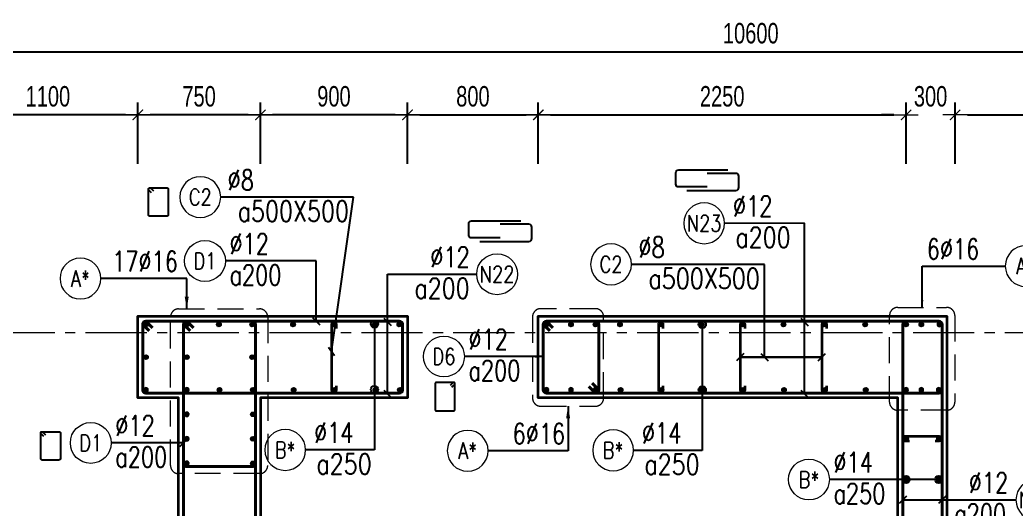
# Model space of a CAD drawing. Header units: millimetres. Extents: x 944027 to 981803, y -83026 to 82675.
# Drawn here: x 947700 to 953795, y -24486 to -21495 of the extents above; entities that cross this region are included whole.
import ezdxf
from ezdxf.enums import TextEntityAlignment as Align

# ---------------------------------------------------------------- set-up
doc = ezdxf.new("R2010")
doc.units = ezdxf.units.MM
doc.header["$MEASUREMENT"] = 0
doc.linetypes.add('HIDDEN2', pattern=[4.7625, 3.175, -1.5875])
doc.linetypes.add('HT_Grid$0$CENTER2', pattern=[1.125, 0.75, -0.125, 0.125, -0.125])
doc.layers.get('0').update_dxf_attribs({"lineweight": 20})
doc.layers.get('Defpoints').update_dxf_attribs({"color": 151, "lineweight": 9})
for name, color, linetype, lineweight in [('HT_Grid$0$NDC_S_AXIS', 5, 'HT_Grid$0$CENTER2', 13), ('KC-LEADER', 153, 'Continuous', 18), ('KC-THEP', 6, 'Continuous', 40), ('NDC_S_DIM', 1, 'Continuous', 15), ('NDC_S_HIDDEN', 8, 'HIDDEN2', 13), ('NDC_S_LEADER', 1, 'Continuous', 15), ('NDC_S_REBAR', 4, 'Continuous', 35), ('NDC_S_STIRRUP', 4, 'Continuous', 40), ('NDC_S_VN TEXT', 7, 'Continuous', 20), ('NDC_S_WALL', 6, 'Continuous', 35), ('OF_Core wall_1.2(B1-19F)$0$NDC_S_WALL', 6, 'Continuous', 35)]:
    doc.layers.add(name, color=color, linetype=linetype, lineweight=lineweight)
doc.layers.add('Leader', color=6, linetype='Continuous')
doc.layers.add('Ligature', color=1, linetype='Continuous')
doc.styles.add('NDC_ARIAL', font='arial.ttf', dxfattribs={"width": 0.85})
doc.styles.add('NDC_DIM', font='', dxfattribs={"width": 0.75})
doc.styles.add('NDC_EN TXT', font='romans.shx', dxfattribs={"width": 0.8})
doc.styles.get('NDC_DIM').set_extended_font_data('Dotum')
doc.dimstyles.new('NDC_1-50', dxfattribs={"dimscale": 50, "dimtxt": 2.5, "dimasz": 1, "dimexe": 1.5, "dimexo": 0, "dimgap": 0.8, "dimtad": 1, "dimdec": 0, "dimdsep": 46, "dimtxsty": 'NDC_ARIAL', "dimblk": 'DIMMARK', "dimcen": 49999.938995, "dimdle": 1.5, "dimclrd": 1, "dimclre": 1, "dimclrt": 3, "dimadec": 0, "dimazin": 0, "dimtfac": 1, "dimtdec": 0, "dimtix": 1, "dimtmove": 2, "dimatfit": 3, "dimfxl": 1, "dimarcsym": 0})
doc.dimstyles.new('NDC_dim_30', dxfattribs={"dimscale": 30, "dimtxt": 2.5, "dimasz": 1.5, "dimexe": 1.5, "dimexo": 2.5, "dimgap": 1, "dimtad": 1, "dimdec": 0, "dimzin": 0, "dimdsep": 46, "dimtxsty": 'NDC_DIM', "dimblk": 'DIMMARK', "dimcen": 0.09, "dimdle": 1.2, "dimclrd": 1, "dimclre": 1, "dimclrt": 3, "dimadec": 0, "dimazin": 0, "dimtfac": 1, "dimtdec": 0, "dimtix": 1, "dimtofl": 0, "dimtmove": 0, "dimatfit": 3, "dimfxl": 6, "dimfxlon": 1, "dimtolj": 1, "dimtzin": 0, "dimarcsym": 0})
doc.dimstyles.new('NDC_dim_50', dxfattribs={"dimscale": 50, "dimtxt": 2.5, "dimasz": 1.5, "dimexe": 1.5, "dimexo": 2.5, "dimgap": 1, "dimtad": 1, "dimdec": 0, "dimzin": 0, "dimdsep": 46, "dimtxsty": 'NDC_DIM', "dimblk": 'DIMMARK', "dimcen": 0.09, "dimdle": 1.2, "dimclrd": 1, "dimclre": 1, "dimclrt": 3, "dimadec": 0, "dimazin": 0, "dimtfac": 1, "dimtdec": 0, "dimtix": 1, "dimtofl": 0, "dimtmove": 0, "dimatfit": 3, "dimfxl": 6, "dimfxlon": 1, "dimtolj": 1, "dimtzin": 0, "dimarcsym": 0})

# ---------------------------------------------------------------- blocks, each defined once
blk = doc.blocks.new('THEP')
at = {"layer": 'KC-LEADER', "color": 6}
blk.add_circle((0, 0), 14, dxfattribs=at)
at = {"layer": 'KC-THEP'}
for p, q in [((-14, 0), (14, 0)), ((9.9, 9.9), (-9.9, -9.9)), ((-9.9, 9.9), (9.9, -9.9)), ((0, 14), (0, -14))]:
    blk.add_line(p, q, dxfattribs=at)
blk = doc.blocks.new('DIMMARK')
at = {"layer": 'NDC_S_DIM', "color": 1}
blk.add_line((-1.5, 0), (1, 0), dxfattribs=at)
at = {"layer": 'NDC_S_DIM', "color": 2, "const_width": 0.1}
blk.add_lwpolyline([(-0.424, -0.424), (0.424, 0.424)], dxfattribs=at)
blk = doc.blocks.new('*U11')
blk.add_circle((-2.5, 0), 2.5)
at = {"layer": 'NDC_S_VN TEXT', "color": 3, "style": 'NDC_EN TXT', "width": 0.75}
for tag, p in [('DK1', (0.5, 0.85)), ('KC1', (0.5, -2.97))]:
    blk.add_attdef(tag, p, '', height=2.5, dxfattribs=at)
at = {"layer": 'NDC_S_VN TEXT', "color": 7, "style": 'NDC_EN TXT', "width": 0.8}
blk.add_attdef('SH2', text='', height=2, dxfattribs=at).set_placement((-2.5, 0), align=Align.MIDDLE)
blk = doc.blocks.new('*U9')
blk.add_circle((2.5, 0), 2.5)
at = {"layer": 'NDC_S_VN TEXT', "color": 3, "style": 'NDC_EN TXT', "width": 0.75}
blk.add_attdef('DK2', text='', height=2.5, dxfattribs=at).set_placement((-0.85, 0.85), align=Align.RIGHT)
at = {"layer": 'NDC_S_VN TEXT', "color": 7, "style": 'NDC_EN TXT', "width": 0.8}
blk.add_attdef('SH3', text='', height=2, dxfattribs=at).set_placement((2.5, 0), align=Align.MIDDLE)
blk = doc.blocks.new('*U10')
blk.add_circle((2.5, 0), 2.5)
at = {"layer": 'NDC_S_VN TEXT', "color": 3, "style": 'NDC_EN TXT'}
for tag, width, p in [('DK2', 0.75, (-0.85, 0.85)), ('KC2', 0.8, (-0.85, -2.97))]:
    blk.add_attdef(tag, text='', height=2.5, dxfattribs=dict(at, width=width)).set_placement(p, align=Align.RIGHT)
at = {"layer": 'NDC_S_VN TEXT', "color": 7, "style": 'NDC_EN TXT', "width": 0.8}
blk.add_attdef('SH3', text='', height=2, dxfattribs=at).set_placement((2.5, 0), align=Align.MIDDLE)
blk = doc.blocks.new('*U13')
blk.add_circle((-2.5, 0), 2.5)
at = {"layer": 'NDC_S_VN TEXT', "color": 3, "style": 'NDC_EN TXT', "width": 0.75}
blk.add_attdef('DK1', (0.5, 0.85), '', height=2.5, dxfattribs=at)
at = {"layer": 'NDC_S_VN TEXT', "color": 7, "style": 'NDC_EN TXT', "width": 0.8}
blk.add_attdef('SH2', text='', height=2, dxfattribs=at).set_placement((-2.5, 0), align=Align.MIDDLE)
blk = doc.blocks.new('*D500')
at = {"layer": 'Defpoints', "color": 0, "transparency": 16777216}
for p in [(945183.5, -23307.1), (948671.5, -23307.1), (948686.8, -23407.1)]:
    blk.add_point(p, dxfattribs=at)
at = {"layer": 'NDC_S_DIM', "color": 1, "lineweight": -2, "transparency": 16777216}
for p, q in [((945183.5, -23232.1), (945183.5, -23157.1)), ((945483.5, -23307.1), (945108.5, -23307.1)), ((945483.5, -23407.1), (945108.5, -23407.1)), ((945183.5, -23482.1), (945183.5, -23557.1))]:
    blk.add_line(p, q, dxfattribs=at)
at = {"layer": 'NDC_S_DIM', "color": 1, "lineweight": -2, "transparency": 16777216, "xscale": 75, "yscale": 75, "zscale": 75}
for p, rotation in [((945183.5, -23307.1), 270), ((945183.5, -23407.1), 90)]:
    blk.add_blockref('DIMMARK', p, dxfattribs=dict(at, rotation=rotation))
at = {"layer": 'NDC_S_DIM', "color": 3, "transparency": 16777216, "insert": (945070.9, -23357.1), "char_height": 125, "attachment_point": 5, "rotation": 90, "style": 'NDC_DIM'}
blk.add_mtext('\\A1;100', dxfattribs=at)
blk = doc.blocks.new('*D501')
at = {"layer": 'Defpoints', "color": 0, "transparency": 16777216}
for p in [(944801.6, -23407.1), (948686.8, -23407.1), (948664.1, -32407.1)]:
    blk.add_point(p, dxfattribs=at)
at = {"layer": 'NDC_S_DIM', "color": 1, "lineweight": -2, "transparency": 16777216}
for p, q in [((945101.6, -23407.1), (944726.6, -23407.1)), ((944801.6, -32332.1), (944801.6, -23482.1)), ((945101.6, -32407.1), (944726.6, -32407.1))]:
    blk.add_line(p, q, dxfattribs=at)
at = {"layer": 'NDC_S_DIM', "color": 1, "lineweight": -2, "transparency": 16777216, "xscale": 75, "yscale": 75, "zscale": 75}
for p, rotation in [((944801.6, -23407.1), 90), ((944801.6, -32407.1), 270)]:
    blk.add_blockref('DIMMARK', p, dxfattribs=dict(at, rotation=rotation))
at = {"layer": 'NDC_S_DIM', "color": 3, "transparency": 16777216, "insert": (944689, -27907.1), "char_height": 125, "attachment_point": 5, "rotation": 90, "style": 'NDC_DIM'}
blk.add_mtext('\\A1;9000', dxfattribs=at)
blk = doc.blocks.new('*D513')
at = {"layer": 'Defpoints', "color": 0, "transparency": 16777216}
for p in [(953421.5, -22075.4), (953121.5, -23807.1), (953421.5, -23807.1)]:
    blk.add_point(p, dxfattribs=at)
at = {"layer": 'NDC_S_DIM', "color": 1, "lineweight": -2, "transparency": 16777216}
for p, q in [((953121.5, -22375.4), (953121.5, -22000.4)), ((953421.5, -22375.4), (953421.5, -22000.4)), ((953046.5, -22075.4), (952971.5, -22075.4)), ((953496.5, -22075.4), (953571.5, -22075.4))]:
    blk.add_line(p, q, dxfattribs=at)
at = {"layer": 'NDC_S_DIM', "color": 1, "lineweight": -2, "transparency": 16777216, "xscale": 75, "yscale": 75, "zscale": 75}
blk.add_blockref('DIMMARK', (953121.5, -22075.4), dxfattribs=at)
at = {"layer": 'NDC_S_DIM', "color": 1, "lineweight": -2, "transparency": 16777216, "xscale": 75, "yscale": 75, "zscale": 75, "rotation": 180}
blk.add_blockref('DIMMARK', (953421.5, -22075.4), dxfattribs=at)
at = {"layer": 'NDC_S_DIM', "color": 3, "transparency": 16777216, "insert": (953271.5, -21962.8), "char_height": 125, "attachment_point": 5, "style": 'NDC_DIM'}
blk.add_mtext('\\A1;300', dxfattribs=at)
blk = doc.blocks.new('*D514')
at = {"layer": 'Defpoints', "color": 0, "transparency": 16777216}
for p in [(950871.8, -22075.4), (950071.5, -23337.1), (950871.8, -23337.1)]:
    blk.add_point(p, dxfattribs=at)
at = {"layer": 'NDC_S_DIM', "color": 1, "lineweight": -2, "transparency": 16777216}
for p, q in [((950071.5, -22375.4), (950071.5, -22000.4)), ((950871.8, -22375.4), (950871.8, -22000.4)), ((950146.5, -22075.4), (950796.8, -22075.4))]:
    blk.add_line(p, q, dxfattribs=at)
at = {"layer": 'NDC_S_DIM', "color": 1, "lineweight": -2, "transparency": 16777216, "xscale": 75, "yscale": 75, "zscale": 75, "rotation": 180}
blk.add_blockref('DIMMARK', (950071.5, -22075.4), dxfattribs=at)
at = {"layer": 'NDC_S_DIM', "color": 1, "lineweight": -2, "transparency": 16777216, "xscale": 75, "yscale": 75, "zscale": 75}
blk.add_blockref('DIMMARK', (950871.8, -22075.4), dxfattribs=at)
at = {"layer": 'NDC_S_DIM', "color": 3, "transparency": 16777216, "insert": (950471.7, -21962.8), "char_height": 125, "attachment_point": 5, "style": 'NDC_DIM'}
blk.add_mtext('\\A1;800', dxfattribs=at)
blk = doc.blocks.new('*D515')
at = {"layer": 'Defpoints', "color": 0, "transparency": 16777216}
for p in [(953121.5, -22075.4), (950871.8, -23337.1), (953121.5, -23807.1)]:
    blk.add_point(p, dxfattribs=at)
at = {"layer": 'NDC_S_DIM', "color": 1, "lineweight": -2, "transparency": 16777216}
for p, q in [((950871.8, -22375.4), (950871.8, -22000.4)), ((953121.5, -22375.4), (953121.5, -22000.4)), ((950946.8, -22075.4), (953046.5, -22075.4))]:
    blk.add_line(p, q, dxfattribs=at)
at = {"layer": 'NDC_S_DIM', "color": 1, "lineweight": -2, "transparency": 16777216, "xscale": 75, "yscale": 75, "zscale": 75, "rotation": 180}
blk.add_blockref('DIMMARK', (950871.8, -22075.4), dxfattribs=at)
at = {"layer": 'NDC_S_DIM', "color": 1, "lineweight": -2, "transparency": 16777216, "xscale": 75, "yscale": 75, "zscale": 75}
blk.add_blockref('DIMMARK', (953121.5, -22075.4), dxfattribs=at)
at = {"layer": 'NDC_S_DIM', "color": 3, "transparency": 16777216, "insert": (951996.7, -21962.8), "char_height": 125, "attachment_point": 5, "style": 'NDC_DIM'}
blk.add_mtext('\\A1;2250', dxfattribs=at)
blk = doc.blocks.new('*D516')
at = {"layer": 'Defpoints', "color": 0, "transparency": 16777216}
for p in [(957471.5, -21689.5), (957471.5, -22592.6), (946871.5, -23386.8)]:
    blk.add_point(p, dxfattribs=at)
at = {"layer": 'NDC_S_DIM', "color": 1, "lineweight": -2, "transparency": 16777216}
for p, q in [((946871.5, -21989.5), (946871.5, -21614.5)), ((957471.5, -21989.5), (957471.5, -21614.5)), ((946946.5, -21689.5), (957396.5, -21689.5))]:
    blk.add_line(p, q, dxfattribs=at)
at = {"layer": 'NDC_S_DIM', "color": 1, "lineweight": -2, "transparency": 16777216, "xscale": 75, "yscale": 75, "zscale": 75, "rotation": 180}
blk.add_blockref('DIMMARK', (946871.5, -21689.5), dxfattribs=at)
at = {"layer": 'NDC_S_DIM', "color": 1, "lineweight": -2, "transparency": 16777216, "xscale": 75, "yscale": 75, "zscale": 75}
blk.add_blockref('DIMMARK', (957471.5, -21689.5), dxfattribs=at)
at = {"layer": 'NDC_S_DIM', "color": 3, "transparency": 16777216, "insert": (952171.5, -21576.9), "char_height": 125, "attachment_point": 5, "style": 'NDC_DIM'}
blk.add_mtext('\\A1;10600', dxfattribs=at)
blk = doc.blocks.new('*D519')
at = {"layer": 'Defpoints', "color": 0, "ltscale": 200, "transparency": 16777216}
for p in [(949171.5, -22075.4), (950071.5, -23337.1), (949171.5, -23807.1)]:
    blk.add_point(p, dxfattribs=at)
at = {"layer": 'NDC_S_DIM', "color": 1, "lineweight": -2, "ltscale": 200, "transparency": 16777216}
for p, q in [((949171.5, -22375.4), (949171.5, -22000.4)), ((950071.5, -22375.4), (950071.5, -22000.4)), ((949996.5, -22075.4), (949246.5, -22075.4))]:
    blk.add_line(p, q, dxfattribs=at)
at = {"layer": 'NDC_S_DIM', "color": 1, "lineweight": -2, "ltscale": 200, "transparency": 16777216, "xscale": 75, "yscale": 75, "zscale": 75, "rotation": 180}
blk.add_blockref('DIMMARK', (949171.5, -22075.4), dxfattribs=at)
at = {"layer": 'NDC_S_DIM', "color": 1, "lineweight": -2, "ltscale": 200, "transparency": 16777216, "xscale": 75, "yscale": 75, "zscale": 75}
blk.add_blockref('DIMMARK', (950071.5, -22075.4), dxfattribs=at)
at = {"layer": 'NDC_S_DIM', "color": 3, "ltscale": 200, "transparency": 16777216, "insert": (949621.5, -21962.8), "char_height": 125, "attachment_point": 5, "style": 'NDC_DIM'}
blk.add_mtext('\\A1;900', dxfattribs=at)
blk = doc.blocks.new('*D520')
at = {"layer": 'Defpoints', "color": 0, "ltscale": 200, "transparency": 16777216}
for p in [(948421.5, -22075.4), (948421.5, -23307.1), (949171.5, -23807.1)]:
    blk.add_point(p, dxfattribs=at)
at = {"layer": 'NDC_S_DIM', "color": 1, "lineweight": -2, "ltscale": 200, "transparency": 16777216}
for p, q in [((948421.5, -22375.4), (948421.5, -22000.4)), ((949171.5, -22375.4), (949171.5, -22000.4)), ((949096.5, -22075.4), (948496.5, -22075.4))]:
    blk.add_line(p, q, dxfattribs=at)
at = {"layer": 'NDC_S_DIM', "color": 1, "lineweight": -2, "ltscale": 200, "transparency": 16777216, "xscale": 75, "yscale": 75, "zscale": 75, "rotation": 180}
blk.add_blockref('DIMMARK', (948421.5, -22075.4), dxfattribs=at)
at = {"layer": 'NDC_S_DIM', "color": 1, "lineweight": -2, "ltscale": 200, "transparency": 16777216, "xscale": 75, "yscale": 75, "zscale": 75}
blk.add_blockref('DIMMARK', (949171.5, -22075.4), dxfattribs=at)
at = {"layer": 'NDC_S_DIM', "color": 3, "ltscale": 200, "transparency": 16777216, "insert": (948796.5, -21962.8), "char_height": 125, "attachment_point": 5, "style": 'NDC_DIM'}
blk.add_mtext('\\A1;750', dxfattribs=at)
blk = doc.blocks.new('A$C72321851')
at = {"layer": 'Ligature'}
for points in [[(-60.9, -129.3), (-60.9, 170.9, -0.414214), (-43.3, 188.5), (25.8, 188.5, -0.414214), (43.4, 170.9), (43.4, -4.3)], [(-39.7, -4.3), (-39.7, -179.5, 0.414214), (-22.1, -197.1), (47, -197.1, 0.414214), (64.6, -179.5), (64.6, 120.7)]]:
    blk.add_lwpolyline(points, format="xyb", dxfattribs=at)
blk = doc.blocks.new('*D491')
at = {"layer": 'Defpoints', "color": 0, "ltscale": 200, "transparency": 16777216}
for p in [(954771.5, -22075.4), (953421.5, -23807.1), (954771.5, -23807.1)]:
    blk.add_point(p, dxfattribs=at)
at = {"layer": 'NDC_S_DIM', "color": 1, "lineweight": -2, "ltscale": 200, "transparency": 16777216}
for p, q in [((953421.5, -22375.4), (953421.5, -22000.4)), ((954771.5, -22375.4), (954771.5, -22000.4)), ((953496.5, -22075.4), (954696.5, -22075.4))]:
    blk.add_line(p, q, dxfattribs=at)
at = {"layer": 'NDC_S_DIM', "color": 1, "lineweight": -2, "ltscale": 200, "transparency": 16777216, "xscale": 75, "yscale": 75, "zscale": 75, "rotation": 180}
blk.add_blockref('DIMMARK', (953421.5, -22075.4), dxfattribs=at)
at = {"layer": 'NDC_S_DIM', "color": 1, "lineweight": -2, "ltscale": 200, "transparency": 16777216, "xscale": 75, "yscale": 75, "zscale": 75}
blk.add_blockref('DIMMARK', (954771.5, -22075.4), dxfattribs=at)
at = {"layer": 'NDC_S_DIM', "color": 3, "ltscale": 200, "transparency": 16777216, "insert": (954096.5, -21962.8), "char_height": 125, "attachment_point": 5, "style": 'NDC_DIM'}
blk.add_mtext('\\A1;1350', dxfattribs=at)
blk = doc.blocks.new('*D472')
at = {"layer": 'Defpoints', "color": 0, "ltscale": 200, "transparency": 16777216}
for p in [(948686.8, -23407.1), (945183.5, -23807.1), (949171.5, -23807.1)]:
    blk.add_point(p, dxfattribs=at)
at = {"layer": 'NDC_S_DIM', "color": 1, "lineweight": -2, "ltscale": 200, "transparency": 16777216}
for p, q in [((945483.5, -23407.1), (945108.5, -23407.1)), ((945183.5, -23482.1), (945183.5, -23732.1)), ((945483.5, -23807.1), (945108.5, -23807.1))]:
    blk.add_line(p, q, dxfattribs=at)
at = {"layer": 'NDC_S_DIM', "color": 1, "lineweight": -2, "ltscale": 200, "transparency": 16777216, "xscale": 75, "yscale": 75, "zscale": 75}
for p, rotation in [((945183.5, -23407.1), 90), ((945183.5, -23807.1), 270)]:
    blk.add_blockref('DIMMARK', p, dxfattribs=dict(at, rotation=rotation))
at = {"layer": 'NDC_S_DIM', "color": 3, "ltscale": 200, "transparency": 16777216, "insert": (945070.9, -23607.1), "char_height": 125, "attachment_point": 5, "rotation": 90, "style": 'NDC_DIM'}
blk.add_mtext('\\A1;400', dxfattribs=at)
blk = doc.blocks.new('*D473')
at = {"layer": 'Defpoints', "color": 0, "ltscale": 200, "transparency": 16777216}
for p in [(949171.5, -23807.1), (945183.5, -25507.1), (949171.5, -25507.1)]:
    blk.add_point(p, dxfattribs=at)
at = {"layer": 'NDC_S_DIM', "color": 1, "lineweight": -2, "ltscale": 200, "transparency": 16777216}
for p, q in [((945483.5, -23807.1), (945108.5, -23807.1)), ((945183.5, -23882.1), (945183.5, -25432.1)), ((945483.5, -25507.1), (945108.5, -25507.1))]:
    blk.add_line(p, q, dxfattribs=at)
at = {"layer": 'NDC_S_DIM', "color": 1, "lineweight": -2, "ltscale": 200, "transparency": 16777216, "xscale": 75, "yscale": 75, "zscale": 75}
for p, rotation in [((945183.5, -23807.1), 90), ((945183.5, -25507.1), 270)]:
    blk.add_blockref('DIMMARK', p, dxfattribs=dict(at, rotation=rotation))
at = {"layer": 'NDC_S_DIM', "color": 3, "ltscale": 200, "transparency": 16777216, "insert": (945070.9, -24657.1), "char_height": 125, "attachment_point": 5, "rotation": 90, "style": 'NDC_DIM'}
blk.add_mtext('\\A1;1700', dxfattribs=at)
blk = doc.blocks.new('*D765')
at = {"layer": 'Defpoints', "color": 0, "ltscale": 200, "transparency": 16777216}
for p in [(947321.5, -22075.4), (948421.5, -23307.1), (947321.5, -23407.1)]:
    blk.add_point(p, dxfattribs=at)
at = {"layer": 'NDC_S_DIM', "color": 1, "lineweight": -2, "ltscale": 200, "transparency": 16777216}
for p, q in [((947321.5, -22375.4), (947321.5, -22000.4)), ((948421.5, -22375.4), (948421.5, -22000.4)), ((948346.5, -22075.4), (947396.5, -22075.4))]:
    blk.add_line(p, q, dxfattribs=at)
at = {"layer": 'NDC_S_DIM', "color": 1, "lineweight": -2, "ltscale": 200, "transparency": 16777216, "xscale": 75, "yscale": 75, "zscale": 75, "rotation": 180}
blk.add_blockref('DIMMARK', (947321.5, -22075.4), dxfattribs=at)
at = {"layer": 'NDC_S_DIM', "color": 1, "lineweight": -2, "ltscale": 200, "transparency": 16777216, "xscale": 75, "yscale": 75, "zscale": 75}
blk.add_blockref('DIMMARK', (948421.5, -22075.4), dxfattribs=at)
at = {"layer": 'NDC_S_DIM', "color": 3, "ltscale": 200, "transparency": 16777216, "insert": (947871.5, -21962.8), "char_height": 125, "attachment_point": 5, "style": 'NDC_DIM'}
blk.add_mtext('\\A1;1100', dxfattribs=at)

msp = doc.modelspace()

# ---------------------------------------------------------------- linework, layer by layer
at = {"layer": 'HT_Grid$0$NDC_S_AXIS', "ltscale": 500}
msp.add_line((944726.6, -23407.1), (962802.4, -23407.1), dxfattribs=at)
at = {"layer": 'Ligature'}
for points in [[(948505.7, -22551.5), (948489.7, -22535.5, -0.668179), (948495.5, -22521.6), (948600.1, -22521.6, -0.414214), (948608.3, -22529.8), (948608.3, -22686.9, -0.414214), (948600.1, -22695), (948495.5, -22695, -0.414214), (948487.3, -22686.9), (948487.3, -22529.8, -0.668179), (948501.3, -22524), (948517.2, -22540)], [(950343.5, -23741.8), (950359.5, -23725.8, 0.668179), (950353.7, -23711.9), (950249.1, -23711.9, 0.414214), (950240.9, -23720), (950240.9, -23877.1, 0.414214), (950249.1, -23885.3), (950353.7, -23885.3, 0.414214), (950361.9, -23877.1), (950361.9, -23720, 0.668179), (950347.9, -23714.3), (950332, -23730.2)], [(947845.9, -24043), (947830, -24027, -0.668179), (947835.7, -24013.1), (947940.4, -24013.1, -0.414214), (947948.5, -24021.3), (947948.5, -24178.4, -0.414214), (947940.4, -24186.5), (947835.7, -24186.5, -0.414214), (947827.6, -24178.4), (947827.6, -24021.3, -0.668179), (947841.5, -24015.5), (947857.5, -24031.5)]]:
    msp.add_lwpolyline(points, format="xyb", dxfattribs=at)
at = {"layer": 'NDC_S_HIDDEN', "ltscale": 50}
for points in [[(948671.4, -23262.1), (949166.4, -23262.1, -0.414214), (949216.4, -23312.1), (949216.4, -24219.6, -0.414214), (949166.4, -24269.6), (948671.4, -24269.6, -0.414214), (948621.4, -24219.6), (948621.4, -23312.1, -0.414214)], [(951221.5, -23260.9), (950886.3, -23260.9, 0.414214), (950836.3, -23310.9), (950836.3, -23807.1, 0.414214), (950886.3, -23857.1), (951221.5, -23857.1, 0.414214), (951271.5, -23807.1), (951271.5, -23310.9, 0.414214)], [(953070.3, -23253.2), (953369.9, -23253.2, -0.414214), (953419.9, -23303.2), (953419.9, -23832, -0.414214), (953369.9, -23882), (953070.3, -23882, -0.414214), (953020.3, -23832), (953020.3, -23303.2, -0.414214)]]:
    msp.add_lwpolyline(points, format="xyb", close=True, dxfattribs=at)
at = {"layer": 'NDC_S_REBAR'}
for points in [[(949636.5, -23382.1), (949636.5, -23357.1, 1), (949606.5, -23357.1), (949606.5, -23757.1, 1), (949636.5, -23757.1), (949636.5, -23732.1)], [(951636.5, -23382.1), (951636.5, -23357.1, 1), (951606.5, -23357.1), (951606.5, -23757.1, 1), (951636.5, -23757.1), (951636.5, -23732.1)], [(952136.5, -23382.1), (952136.5, -23357.1, 1), (952106.5, -23357.1), (952106.5, -23757.1, 1), (952136.5, -23757.1), (952136.5, -23732.1)], [(952636.5, -23382.1), (952636.5, -23357.1, 1), (952606.5, -23357.1), (952606.5, -23757.1, 1), (952636.5, -23757.1), (952636.5, -23732.1)], [(953142, -24070.8), (953117, -24070.8, -1), (953117, -24040.8), (953324.1, -24040.8, -1), (953324.1, -24070.8), (953299.1, -24070.8)]]:
    msp.add_lwpolyline(points, format="xyb", dxfattribs=at)
at = {"layer": 'NDC_S_STIRRUP'}
for points in [[(948511.5, -23377.1), (948471.5, -23337.1, 0.414214), (948451.5, -23357.1), (948451.5, -23757.1, 0.414214), (948471.5, -23777.1), (950021.5, -23777.1, 0.414214), (950041.5, -23757.1), (950041.5, -23357.1, 0.414214), (950021.5, -23337.1), (948471.5, -23337.1, 0.414214), (948451.5, -23357.1), (948491.5, -23397.1)], [(948741.5, -23397.1), (948701.5, -23357.1, -0.414214), (948721.5, -23337.1), (949121.5, -23337.1, -0.414214), (949141.5, -23357.1), (949141.5, -24206.9, -0.414214), (949121.5, -24226.9), (948721.5, -24226.9, -0.414214), (948701.5, -24206.9), (948701.5, -23357.1, -0.414214), (948721.5, -23337.1), (948761.5, -23377.1)], [(948741.5, -23397.1), (948701.5, -23357.1, -0.414214), (948721.5, -23337.1), (949121.5, -23337.1, -0.414214), (949141.5, -23357.1), (949141.5, -32457.1, -0.414214), (949121.5, -32477.1), (948721.5, -32477.1, -0.414214), (948701.5, -32457.1), (948701.5, -23357.1, -0.414214), (948721.5, -23337.1), (948761.5, -23377.1)], [(951201.5, -23717.1), (951241.5, -23757.1, -0.414214), (951221.5, -23777.1), (950921.5, -23777.1, -0.414214), (950901.5, -23757.1), (950901.5, -23357.1, -0.414214), (950921.5, -23337.1), (951221.5, -23337.1, -0.414214), (951241.5, -23357.1), (951241.5, -23757.1, -0.414214), (951221.5, -23777.1), (951181.5, -23737.1)], [(950961.5, -23377.1), (950921.5, -23337.1, 0.414214), (950901.5, -23357.1), (950901.5, -23757.1, 0.414214), (950921.5, -23777.1), (953321.5, -23777.1, 0.414214), (953341.5, -23757.1), (953341.5, -23357.1, 0.414214), (953321.5, -23337.1), (950921.5, -23337.1, 0.414214), (950901.5, -23357.1), (950941.5, -23397.1)], [(953301.5, -25717.1), (953341.5, -25757.1, -0.414214), (953321.5, -25777.1), (953121.5, -25777.1, -0.414214), (953101.5, -25757.1), (953101.5, -23357.1, -0.414214), (953121.5, -23337.1), (953321.5, -23337.1, -0.414214), (953341.5, -23357.1), (953341.5, -25757.1, -0.414214), (953321.5, -25777.1), (953281.5, -25737.1)]]:
    msp.add_lwpolyline(points, format="xyb", dxfattribs=at)
at = {"layer": 'NDC_S_WALL', "ltscale": 10}
msp.add_lwpolyline([(948671.5, -32007.1), (948671.5, -23807.1), (948421.5, -23807.1), (948421.5, -23307.1), (950071.5, -23307.1), (950071.5, -23807.1), (949171.5, -23807.1), (949171.5, -25507.1), (953071.5, -25507.1), (953071.5, -23807.1), (950871.5, -23807.1), (950871.5, -23307.1), (953371.5, -23307.1), (953371.5, -25807.1), (952171.5, -25807.1), (952171.5, -26457.1), (951871.5, -26457.1), (951871.5, -25807.1), (949171.5, -25807.1), (949171.5, -31207.1)], dxfattribs=at)

# ---------------------------------------------------------------- block references
at = {"layer": 'KC-THEP'}
for p, rotation in [((948471.5, -23357.1), 9.668564436380946), ((948721.5, -23357.1), 9.668564436380946), ((948917.9, -23357.7), 9.66856443638095), ((949121.5, -23357.1), 9.66856443638095), ((949371.5, -23357.1), 9.66856443638095), ((949621.5, -23357.1), 9.66856443638095), ((949871.5, -23357.1), 9.66856443638095), ((950021.5, -23357.1), 9.66856443638095), ((950921.5, -23357.1), 189.6685644363809), ((951071.5, -23357.1), 189.6685644363809), ((951221.5, -23357.1), 189.6685644363809), ((951371.5, -23357.1), 9.66856443638095), ((951621.5, -23357.1), 9.66856443638095), ((951871.5, -23357.1), 9.66856443638095), ((952121.5, -23357.1), 9.66856443638095), ((952371.5, -23357.1), 9.66856443638095), ((952621.5, -23357.1), 9.66856443638095), ((952871.5, -23357.1), 9.66856443638095), ((953121.5, -23357.1), 9.668564436380946), ((953215.1, -23357.1), 9.668564436380946), ((948471.5, -23557.1), 9.668564436380946), ((948721.5, -23557.1), 9.668564436380946), ((949121.5, -23557.1), 9.66856443638095), ((948921.4, -23757.7), 9.66856443638095), ((949125, -23757.1), 9.66856443638095), ((949375, -23757.1), 9.66856443638095), ((949625, -23757.1), 9.66856443638095), ((949875, -23757.1), 9.66856443638095), ((950025, -23757.1), 9.66856443638095), ((951375, -23757.1), 9.66856443638095), ((951625, -23757.1), 9.66856443638095), ((951875, -23757.1), 9.66856443638095), ((952125, -23757.1), 9.66856443638095), ((952375, -23757.1), 9.66856443638095), ((952625, -23757.1), 9.66856443638095), ((952875, -23757.1), 9.66856443638095), ((949125, -23907.1), 9.66856443638095), ((949125, -24057.1), 9.66856443638095), ((953121.5, -24055.8), 189.6685644363809), ((949125, -24207.1), 9.66856443638095), ((953121.5, -24305.8), 189.6685644363809)]:
    msp.add_blockref('THEP', p, dxfattribs=dict(at, rotation=rotation))
at = {"layer": 'KC-THEP', "xscale": -1}
for p, rotation in [((953325, -23357.1), 170.331435563619), ((948471.5, -23757.1), 170.331435563619), ((948721.5, -23757.1), 170.331435563619), ((950921.5, -23757.1), 350.3314355636191), ((951071.5, -23757.1), 350.3314355636191), ((951221.5, -23757.1), 350.3314355636191), ((953121.5, -23757.1), 170.331435563619), ((953215.1, -23757.1), 170.331435563619), ((953321.5, -23757.1), 170.331435563619), ((948721.5, -23907.1), 170.331435563619), ((948721.5, -24057.1), 170.331435563619), ((953321.5, -24055.5), 350.3314355636191), ((948721.5, -24207.1), 170.331435563619), ((953321.5, -24305.5), 350.3314355636191)]:
    msp.add_blockref('THEP', p, dxfattribs=dict(at, rotation=rotation))
at = {"layer": 'Leader', "xscale": -1, "rotation": 270.0000000000001}
for p in [(951910, -22476.5), (950643.3, -22788.2)]:
    msp.add_blockref('A$C72321851', p, dxfattribs=at)
at = {"layer": 'NDC_S_VN TEXT'}
ref = msp.add_blockref('*U10', (948928.9, -22578.5), dxfattribs=dict(at, xscale=-50, yscale=50, zscale=50))
ref.add_attrib('SH3', 'C2', dxfattribs={"color": 7, "height": 100, "style": 'NDC_EN TXT', "width": 0.8}).set_placement((948803.9, -22578.5), align=Align.MIDDLE)
ref.add_attrib('DK2', '%%c8', dxfattribs={"color": 3, "height": 125, "style": 'NDC_EN TXT', "width": 0.75}).set_placement((949132.1, -22536.2), align=Align.RIGHT)
ref.add_attrib('KC2', 'a500X500', dxfattribs={"color": 3, "height": 125, "style": 'NDC_EN TXT', "width": 0.8}).set_placement((949714.2, -22727.1), align=Align.RIGHT)
ref = msp.add_blockref('*U10', (952011.4, -22738.5), dxfattribs=dict(at, xscale=-50, yscale=50, zscale=50))
ref.add_attrib('SH3', 'N23', dxfattribs={"color": 7, "height": 100, "style": 'NDC_EN TXT', "width": 0.8}).set_placement((951886.4, -22738.5), align=Align.MIDDLE)
ref.add_attrib('DK2', '%%C12', dxfattribs={"color": 3, "height": 125, "style": 'NDC_EN TXT', "width": 0.75}).set_placement((952303.9, -22696.2), align=Align.RIGHT)
ref.add_attrib('KC2', 'a200', dxfattribs={"color": 3, "height": 125, "style": 'NDC_EN TXT', "width": 0.8}).set_placement((952415.8, -22887.1), align=Align.RIGHT)
at = {"layer": 'NDC_S_VN TEXT', "xscale": 50, "yscale": 50, "zscale": 50}
for name, p, values in [('*U11', (948957.6, -22969.1), {'SH2': 'D1', 'DK1': '%%C12', 'KC1': 'a200'}), ('*U10', (950494.7, -23050.3), {'SH3': 'N22', 'DK2': '%%C12', 'KC2': 'a200'}), ('*U11', (950419.3, -23553.3), {'SH2': 'D6', 'DK1': '%%C12', 'KC1': 'a200'}), ('*U11', (948258.9, -24082), {'SH2': 'D1', 'DK1': '%%C12', 'KC1': 'a200'}), ('*U11', (952652.6, -24305.8), {'SH2': 'B*', 'DK1': '%%C14', 'KC1': 'a250'})]:
    msp.add_blockref(name, p, dxfattribs=at).add_auto_attribs(values)
at = {"layer": 'NDC_S_VN TEXT'}
ref = msp.add_blockref('*U10', (951441.7, -22989.7), dxfattribs=dict(at, xscale=-50, yscale=50, zscale=50))
ref.add_attrib('SH3', 'C2', dxfattribs={"color": 7, "height": 100, "style": 'NDC_EN TXT', "width": 0.8}).set_placement((951316.7, -22989.7), align=Align.MIDDLE)
ref.add_attrib('DK2', '%%c8', dxfattribs={"color": 3, "height": 125, "style": 'NDC_EN TXT', "width": 0.75}).set_placement((951644.9, -22947.4), align=Align.RIGHT)
ref.add_attrib('KC2', 'a500X500', dxfattribs={"color": 3, "height": 125, "style": 'NDC_EN TXT', "width": 0.8}).set_placement((952227.1, -23138.4), align=Align.RIGHT)
ref = msp.add_blockref('*U13', (953728.4, -23000.5), dxfattribs=dict(at, xscale=-50, yscale=50, zscale=50))
ref.add_attrib('SH2', 'A*', dxfattribs={"color": 7, "height": 100, "style": 'NDC_EN TXT', "width": 0.8}).set_placement((953853.4, -23000.5), align=Align.MIDDLE)
ref.add_attrib('DK1', '6%%C16', (953248, -22958.2), dxfattribs={"color": 3, "height": 125, "style": 'NDC_EN TXT', "width": 0.75})
ref = msp.add_blockref('*U9', (948195.7, -23076.5), dxfattribs=dict(at, xscale=-50, yscale=50, zscale=50))
ref.add_attrib('SH3', 'A*', dxfattribs={"color": 7, "height": 100, "style": 'NDC_EN TXT', "width": 0.8}).set_placement((948070.7, -23076.5), align=Align.MIDDLE)
ref.add_attrib('DK2', '17%%C16', dxfattribs={"color": 3, "height": 125, "style": 'NDC_EN TXT', "width": 0.75}).set_placement((948666.7, -23034.2), align=Align.RIGHT)
ref = msp.add_blockref('*U10', (949448.4, -24124.6), dxfattribs=dict(at, xscale=-50, yscale=50, zscale=50))
ref.add_attrib('SH3', 'B*', dxfattribs={"color": 7, "height": 100, "style": 'NDC_EN TXT', "width": 0.8}).set_placement((949323.4, -24124.6), align=Align.MIDDLE)
ref.add_attrib('DK2', '%%C14', dxfattribs={"color": 3, "height": 125, "style": 'NDC_EN TXT', "width": 0.75}).set_placement((949740.9, -24082.3), align=Align.RIGHT)
ref.add_attrib('KC2', 'a250', dxfattribs={"color": 3, "height": 125, "style": 'NDC_EN TXT', "width": 0.8}).set_placement((949852.9, -24273.2), align=Align.RIGHT)
ref = msp.add_blockref('*U9', (950564.9, -24129.9), dxfattribs=dict(at, xscale=-50, yscale=50, zscale=50))
ref.add_attrib('SH3', 'A*', dxfattribs={"color": 7, "height": 100, "style": 'NDC_EN TXT', "width": 0.8}).set_placement((950439.9, -24129.9), align=Align.MIDDLE)
ref.add_attrib('DK2', '6%%C16', dxfattribs={"color": 3, "height": 125, "style": 'NDC_EN TXT', "width": 0.75}).set_placement((951036, -24087.6), align=Align.RIGHT)
ref = msp.add_blockref('*U10', (951454.4, -24127.1), dxfattribs=dict(at, xscale=-50, yscale=50, zscale=50))
ref.add_attrib('SH3', 'B*', dxfattribs={"color": 7, "height": 100, "style": 'NDC_EN TXT', "width": 0.8}).set_placement((951329.4, -24127.1), align=Align.MIDDLE)
ref.add_attrib('DK2', '%%C14', dxfattribs={"color": 3, "height": 125, "style": 'NDC_EN TXT', "width": 0.75}).set_placement((951746.9, -24084.8), align=Align.RIGHT)
ref.add_attrib('KC2', 'a250', dxfattribs={"color": 3, "height": 125, "style": 'NDC_EN TXT', "width": 0.8}).set_placement((951858.8, -24275.7), align=Align.RIGHT)
ref = msp.add_blockref('*U11', (953793.7, -24430.3), dxfattribs=dict(at, xscale=-50, yscale=50, zscale=50))
ref.add_attrib('SH2', 'N11', dxfattribs={"color": 7, "height": 100, "style": 'NDC_EN TXT', "width": 0.8}).set_placement((953918.7, -24430.3), align=Align.MIDDLE)
ref.add_attrib('DK1', '%%C12', (953505.3, -24388), dxfattribs={"color": 3, "height": 125, "style": 'NDC_EN TXT', "width": 0.75})
ref.add_attrib('KC1', 'a200', (953416.1, -24578.9), dxfattribs={"color": 3, "height": 125, "style": 'NDC_EN TXT', "width": 0.75})

# ---------------------------------------------------------------- dimensions: what is measured, and where the dimension line sits
at = {"layer": 'NDC_S_DIM'}
dim = msp.add_linear_dim(base=(957471.5, -21689.5), p1=(946871.5, -23386.8), p2=(957471.5, -22592.6), dimstyle='NDC_dim_50', dxfattribs=at)
dim.commit()
dim.dimension.update_dxf_attribs({"geometry": '*D516', "text_midpoint": (952171.5, -21576.9)})
at = {"layer": 'NDC_S_DIM', "ltscale": 200}
for base, p1, p2, picture, middle in [((947321.5, -22075.4), (948421.5, -23307.1), (947321.5, -23407.1), '*D765', (947871.5, -21962.8)), ((948421.5, -22075.4), (949171.5, -23807.1), (948421.5, -23307.1), '*D520', (948796.5, -21962.8)), ((949171.5, -22075.4), (950071.5, -23337.1), (949171.5, -23807.1), '*D519', (949621.5, -21962.8)), ((954771.5, -22075.4), (953421.5, -23807.1), (954771.5, -23807.1), '*D491', (954096.5, -21962.8))]:
    dim = msp.add_linear_dim(base=base, p1=p1, p2=p2, dimstyle='NDC_dim_50', override={"dimtmove": 1}, dxfattribs=at)
    dim.commit()
    dim.dimension.update_dxf_attribs({"geometry": picture, "text_midpoint": middle})
at = {"layer": 'NDC_S_DIM'}
for base, p1, p2, picture, middle in [((950871.8, -22075.4), (950071.5, -23337.1), (950871.8, -23337.1), '*D514', (950471.7, -21962.8)), ((953121.5, -22075.4), (950871.8, -23337.1), (953121.5, -23807.1), '*D515', (951996.7, -21962.8)), ((953421.5, -22075.4), (953121.5, -23807.1), (953421.5, -23807.1), '*D513', (953271.5, -21962.8))]:
    dim = msp.add_linear_dim(base=base, p1=p1, p2=p2, dimstyle='NDC_dim_50', override={"dimtmove": 1}, dxfattribs=at)
    dim.commit()
    dim.dimension.update_dxf_attribs({"geometry": picture, "text_midpoint": middle})
for base, p1, p2, picture, middle in [((945183.5, -23307.1), (948686.8, -23407.1), (948671.5, -23307.1), '*D500', (945070.9, -23357.1)), ((944801.6, -23407.1), (948664.1, -32407.1), (948686.8, -23407.1), '*D501', (944689, -27907.1))]:
    dim = msp.add_linear_dim(base=base, p1=p1, p2=p2, angle=90, dimstyle='NDC_dim_50', dxfattribs=at)
    dim.commit()
    dim.dimension.update_dxf_attribs({"geometry": picture, "text_midpoint": middle})
at = {"layer": 'NDC_S_DIM', "ltscale": 200}
for base, p1, p2, picture, middle in [((945183.5, -23807.1), (948686.8, -23407.1), (949171.5, -23807.1), '*D472', (945070.9, -23607.1)), ((945183.5, -25507.1), (949171.5, -23807.1), (949171.5, -25507.1), '*D473', (945070.9, -24657.1))]:
    dim = msp.add_linear_dim(base=base, p1=p1, p2=p2, angle=90, dimstyle='NDC_dim_50', override={"dimtmove": 1}, dxfattribs=at)
    dim.commit()
    dim.dimension.update_dxf_attribs({"geometry": picture, "text_midpoint": middle})

# ---------------------------------------------------------------- leaders
at = {"layer": 'NDC_S_LEADER'}
for points, dimstyle, override in [([(949606.5, -23522.4), (949741.7, -22578.5), (948928.9, -22578.5)], 'NDC_dim_30', {"dimtad": 0, "dimldrblk": 'Oblique'}), ([(952499.6, -23782.3), (952499.6, -22738.7), (952011.4, -22739.6)], 'NDC_dim_30', {"dimtad": 0, "dimldrblk": 'Oblique'}), ([(952499.6, -23342.3), (952499.6, -22738.7), (952011.4, -22739.6)], 'NDC_dim_30', {"dimtad": 0, "dimldrblk": 'Oblique'}), ([(949513.2, -23337.1), (949513.2, -22969.1), (948955.5, -22969.1)], 'NDC_dim_30', {"dimtad": 0, "dimldrblk": 'Oblique'}), ([(952254.6, -23557.1), (952254.6, -22989.7), (951441.7, -22989.7)], 'NDC_dim_30', {"dimtad": 0, "dimldrblk": 'Oblique'}), ([(953220.1, -23253.2), (953220.1, -23000.5), (953728.4, -23000.5)], 'NDC_dim_30', {"dimtad": 0}), ([(949950, -23782.2), (949950, -23050.5), (950494.7, -23050.5)], 'NDC_dim_30', {"dimtad": 0, "dimldrblk": 'Oblique'}), ([(949950, -23342.2), (949950, -23050.5), (950494.7, -23050.5)], 'NDC_dim_30', {"dimtad": 0, "dimldrblk": 'Oblique'}), ([(949869.1, -23354.9), (949869.1, -24124.8), (949448.4, -24124.8)], 'NDC_dim_30', {"dimgap": 1, "dimtad": 0, "dimldrblk": 'Origin'}), ([(951875, -23357.3), (951875, -24127.2), (951454.4, -24127.2)], 'NDC_dim_30', {"dimgap": 1, "dimtad": 0, "dimldrblk": 'Origin'}), ([(950901.5, -23553.3), (950419.3, -23553.3)], 'NDC_1-50', {"dimgap": 0.8, "dimtad": 0}), ([(952106.5, -23557.1), (952606.5, -23557.1)], 'NDC_dim_30', {"dimtad": 0, "dimldrblk": 'Oblique'}), ([(952606.5, -23557.1), (952106.5, -23557.1)], 'NDC_dim_30', {"dimtad": 0, "dimldrblk": 'Oblique'}), ([(949869.1, -23754.9), (949869.1, -24124.8), (949448.4, -24124.8)], 'NDC_dim_30', {"dimgap": 1, "dimtad": 0, "dimldrblk": 'Origin'}), ([(951875, -23757.3), (951875, -24127.2), (951454.4, -24127.2)], 'NDC_dim_30', {"dimgap": 1, "dimtad": 0, "dimldrblk": 'Origin'}), ([(948701.5, -24082), (948256.8, -24082)], 'NDC_dim_30', {"dimtad": 0, "dimldrblk": 'Oblique'}), ([(953321.5, -24305.5), (952652.6, -24305.8)], 'NDC_dim_30', {"dimtad": 0, "dimldrblk": 'Origin'}), ([(953121.5, -24305.8), (952652.6, -24305.8)], 'NDC_dim_30', {"dimtad": 0, "dimldrblk": 'Origin'}), ([(953101.5, -24430.4), (953793.7, -24430.4)], 'NDC_dim_30', {"dimtad": 0, "dimldrblk": 'Oblique'}), ([(953341.5, -24430.4), (953793.7, -24430.4)], 'NDC_dim_30', {"dimtad": 0, "dimldrblk": 'Oblique'})]:
    msp.add_leader(points, dimstyle=dimstyle, override=override, dxfattribs=at)
at = {"layer": 'OF_Core wall_1.2(B1-19F)$0$NDC_S_WALL', "ltscale": 200}
for points in [[(948720.9, -23262.1), (948720.9, -23076.5), (948195.7, -23076.5)], [(951053.9, -23857.1), (951053.9, -24129.9), (950564.9, -24129.9)]]:
    msp.add_leader(points, dimstyle='NDC_dim_50', override={"dimgap": 1, "dimtad": 0}, dxfattribs=at)

doc.saveas('drawing.dxf')
